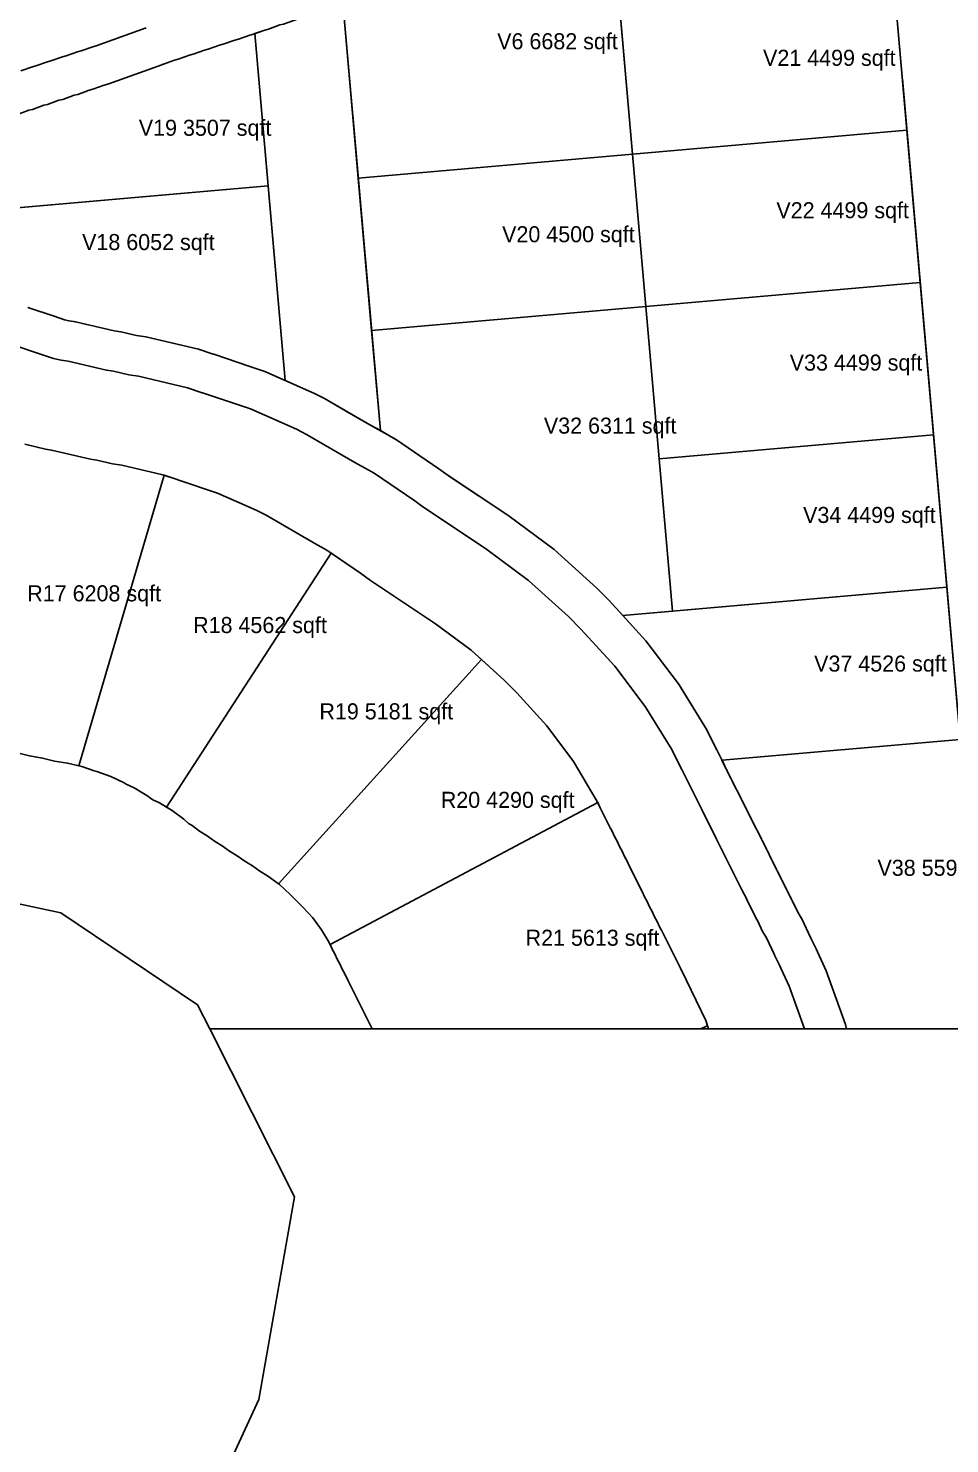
# Model space of a CAD drawing. Header units: metres. Extents: x 119 to 464, y -551 to -55.
# Drawn here: x 206 to 297.8, y -302.9 to -161.8 of the extents above; entities that cross this region are included whole.
import ezdxf

# ---------------------------------------------------------------- set-up
doc = ezdxf.new("R2010")
doc.units = ezdxf.units.M
for name, color, linetype in [('COLONY', 3, 'Continuous'), ('GARDENS', 82, 'Continuous'), ('PLOTS', 1, 'Continuous'), ('RESORT', 2, 'Continuous'), ('RIVER_PROMENADE', 62, 'Continuous'), ('ROADS', 8, 'Continuous'), ('TEXT', 7, 'Continuous')]:
    doc.layers.add(name, color=color, linetype=linetype)

msp = doc.modelspace()

# ---------------------------------------------------------------- linework, layer by layer
at = {"layer": 'COLONY'}
msp.add_lwpolyline([(338.8, -261.53), (224.09, -261.53), (222.88, -259.14), (209.26, -249.96), (209.26, -249.96), (194.47, -246.82), (170.8, -238.57), (151.35, -227.07), (134.39, -209.29), (126.82, -193.61), (122.36, -185.17), (118.94, -178.32), (122.83, -156.97), (143.97, -136.46), (164.23, -123.19), (208.6, -107.93), (221.48, -103.71), (247.6, -87.66), (258.4, -72.16), (277.21, -65.62), (293.47, -62.5), (331.12, -57.65)], dxfattribs=at)
at = {"layer": 'GARDENS'}
for points in [[(231.07, -161.5), (229.94, -161.91), (229.57, -162), (228.44, -162.41), (228.07, -162.5), (226.94, -162.91), (226.57, -163), (225.44, -163.41), (225.07, -163.5), (223.94, -163.91), (223.57, -164), (222.44, -164.41), (222.07, -164.5), (220.94, -164.91), (220.57, -165), (219.47, -165.4), (219.44, -165.41), (219.3, -165.48), (213.94, -167.41), (213.57, -167.5), (212.44, -167.91), (212.07, -168), (210.94, -168.41), (210.57, -168.5), (209.44, -168.91), (209.07, -169), (207.94, -169.41), (207.57, -169.5), (206.44, -169.91), (206.07, -170), (204.94, -170.41)], [(205.27, -166.08), (206.43, -165.67), (206.77, -165.58), (207.93, -165.17), (208.27, -165.08), (209.43, -164.67), (209.77, -164.58), (210.93, -164.17), (211.27, -164.08), (212.43, -163.67), (212.77, -163.58), (217.77, -161.79)], [(298.84, -232.7), (297.51, -217.52), (297.51, -217.52), (297.51, -217.52), (297.51, -217.52), (296.19, -202.33), (294.86, -187.15), (293.53, -171.97), (293.08, -166.88), (301.37, -261.53)], [(205.97, -189.64), (206.02, -189.66), (206.06, -189.68), (208.59, -190.53), (209.61, -190.87), (210.07, -190.98), (210.73, -191.07), (214.57, -191.98), (215.23, -192.07), (216.78, -192.44), (217.73, -192.57), (222.98, -193.81), (224.43, -194.3), (224.48, -194.31), (228.09, -195.53), (229.59, -196.03), (234.52, -198.22), (235.52, -198.72), (240.04, -201.34), (242.58, -202.76), (246.91, -205.71), (247.61, -206.24), (253.77, -210.35), (258.38, -213.76), (262.64, -217.61), (263.89, -218.86), (267.52, -222.85), (270.77, -227.15), (273.6, -231.74), (274.08, -232.71), (274.1, -232.74), (274.57, -233.69), (274.58, -233.71), (274.6, -233.74), (275.05, -234.66), (275.07, -234.69), (275.08, -234.71), (275.1, -234.74), (275.54, -235.64), (275.55, -235.66), (275.57, -235.69), (275.58, -235.71), (275.6, -235.74), (276.04, -236.64), (276.05, -236.66), (276.07, -236.69), (276.08, -236.71), (276.1, -236.74), (276.54, -237.64), (276.55, -237.66), (276.57, -237.69), (276.58, -237.71), (276.6, -237.74), (277.04, -238.64), (277.05, -238.66), (277.07, -238.69), (277.08, -238.71), (277.1, -238.74), (277.54, -239.64), (277.55, -239.66), (277.57, -239.69), (277.58, -239.71), (277.6, -239.74), (278.04, -240.64), (278.05, -240.66), (278.07, -240.69), (278.08, -240.71), (278.1, -240.74), (278.54, -241.64), (278.55, -241.66), (278.57, -241.69), (278.58, -241.71), (278.6, -241.74), (279.04, -242.64), (279.05, -242.66), (279.07, -242.69), (279.08, -242.71), (279.1, -242.74), (279.54, -243.64), (279.55, -243.66), (279.57, -243.69), (279.58, -243.71), (279.6, -243.74), (280.04, -244.64), (280.05, -244.66), (280.07, -244.69), (280.08, -244.71), (280.1, -244.74), (280.54, -245.64), (280.55, -245.66), (280.57, -245.69), (280.58, -245.71), (280.6, -245.74), (281.04, -246.64), (281.05, -246.66), (281.07, -246.69), (281.08, -246.71), (281.1, -246.74), (281.54, -247.64), (281.55, -247.66), (281.57, -247.69), (281.58, -247.71), (281.6, -247.74), (282.04, -248.64), (282.05, -248.66), (282.07, -248.69), (282.08, -248.71), (282.1, -248.74), (282.76, -250.08), (282.78, -250.11), (282.79, -250.14), (283.06, -250.58), (283.96, -252.48), (284, -252.57), (284.5, -253.57), (284.62, -253.87), (285.5, -255.74), (287.42, -261.11), (287.53, -261.53), (283.33, -261.53), (281.8, -257.27), (280.96, -255.49), (280.84, -255.18), (280.34, -254.18), (280.33, -254.16), (279.53, -252.46), (279.27, -252.02), (279.26, -252), (279.24, -251.98), (279.23, -251.96), (278.6, -250.68), (278.59, -250.66), (278.58, -250.64), (278.57, -250.62), (278.1, -249.68), (278.09, -249.66), (278.08, -249.64), (278.07, -249.62), (277.6, -248.68), (277.59, -248.66), (277.58, -248.64), (277.57, -248.62), (277.1, -247.68), (277.09, -247.66), (277.08, -247.64), (277.07, -247.62), (276.6, -246.68), (276.59, -246.66), (276.58, -246.64), (276.57, -246.62), (276.1, -245.68), (276.09, -245.66), (276.08, -245.64), (276.07, -245.62), (275.6, -244.68), (275.59, -244.66), (275.58, -244.64), (275.57, -244.62), (275.1, -243.68), (275.09, -243.66), (275.08, -243.64), (275.07, -243.62), (274.6, -242.68), (274.59, -242.66), (274.58, -242.64), (274.57, -242.62), (274.1, -241.68), (274.09, -241.66), (274.08, -241.64), (274.07, -241.62), (273.6, -240.68), (273.59, -240.66), (273.58, -240.64), (273.57, -240.62), (273.1, -239.68), (273.09, -239.66), (273.08, -239.64), (273.07, -239.62), (272.6, -238.68), (272.59, -238.66), (272.58, -238.64), (272.57, -238.62), (272.1, -237.68), (272.09, -237.66), (272.08, -237.64), (272.07, -237.62), (271.6, -236.68), (271.59, -236.66), (271.58, -236.64), (271.57, -236.62), (271.1, -235.68), (271.09, -235.66), (271.08, -235.64), (270.6, -234.68), (270.59, -234.66), (270.1, -233.68), (267.46, -229.41), (264.44, -225.4), (261.06, -221.69), (259.81, -220.44), (255.85, -216.85), (251.55, -213.67), (245.3, -209.51), (244.51, -208.91), (240.48, -206.17), (238.55, -205.09), (233.73, -202.29), (232.73, -201.79), (228.14, -199.76), (226.64, -199.26), (223.38, -198.16), (223.34, -198.15), (221.88, -197.66), (216.99, -196.5), (216.04, -196.37), (214.49, -196), (213.8, -195.9), (209.99, -195), (209.3, -194.9), (208.51, -194.72), (207.14, -194.26), (204.57, -193.39)]]:
    msp.add_lwpolyline(points, dxfattribs=at)
for points in [[(231.61, -196.93), (231.61, -196.93), (231.61, -196.93), (231.61, -196.93), (229.91, -177.54), (229.91, -177.54), (229.91, -177.54), (229.91, -177.54), (229.91, -177.54), (229.91, -177.54), (228.59, -162.36), (228.59, -162.36), (228.59, -162.36), (229.57, -162), (228.59, -162.36), (231.61, -196.93), (231.61, -196.93), (231.61, -196.93)], [(241.08, -201.92), (238.33, -170.48), (238.88, -176.75), (238.88, -176.75), (238.88, -176.75), (238.88, -176.75), (240.21, -191.93), (240.21, -191.93), (240.21, -191.93), (240.21, -191.93), (241.08, -201.92), (240.04, -201.34), (241.08, -201.92)], [(266.21, -174.36), (266.21, -174.36), (266.21, -174.36), (266.21, -174.36), (266.21, -174.36)], [(206.06, -189.68), (206.06, -189.68), (206.06, -189.68), (206.06, -189.68), (206.06, -189.68), (206.06, -189.68)], [(208.59, -190.53), (208.59, -190.53), (206.06, -189.68), (208.59, -190.53)], [(267.53, -189.54), (267.53, -189.54), (267.53, -189.54), (267.53, -189.54), (267.53, -189.54)], [(209.61, -190.87), (209.61, -190.87), (209.61, -190.87), (209.61, -190.87), (209.61, -190.87), (209.61, -190.87)], [(210.07, -190.98), (210.07, -190.98), (210.07, -190.98), (210.07, -190.98), (210.07, -190.98), (210.07, -190.98)], [(214.57, -191.98), (214.57, -191.98), (214.57, -191.98), (214.57, -191.98), (214.57, -191.98), (214.57, -191.98)], [(216.78, -192.44), (216.78, -192.44), (216.78, -192.44), (216.78, -192.44), (216.78, -192.44), (216.78, -192.44)], [(224.43, -194.3), (224.43, -194.3), (224.43, -194.3), (224.43, -194.3), (224.43, -194.3), (224.43, -194.3)], [(224.48, -194.31), (228.09, -195.53), (228.09, -195.53), (224.48, -194.31)], [(235.53, -198.72), (237.78, -200.03), (235.52, -198.72), (235.53, -198.72)], [(247.61, -206.24), (247.61, -206.24), (247.61, -206.24), (247.61, -206.24)], [(270.19, -219.91), (270.19, -219.91), (270.19, -219.91), (270.19, -219.91), (270.19, -219.91)], [(265.24, -220.34), (265.24, -220.34), (265.24, -220.34), (265.24, -220.34), (265.24, -220.34), (265.24, -220.34), (265.24, -220.34)], [(270.77, -227.15), (270.77, -227.15), (270.83, -227.25), (273.6, -231.73), (273.6, -231.73), (273.6, -231.73), (273.6, -231.73), (273.6, -231.73), (273.6, -231.73), (273.6, -231.73), (273.6, -231.74), (273.6, -231.74), (273.6, -231.74), (273.6, -231.74), (270.77, -227.15)], [(274.59, -233.73), (274.59, -233.73), (274.6, -233.73), (274.6, -233.73), (274.6, -233.73), (274.6, -233.73), (274.6, -233.73), (274.6, -233.73), (274.6, -233.73), (274.6, -233.73), (274.6, -233.73), (274.6, -233.74), (274.6, -233.74), (274.6, -233.74), (274.6, -233.74), (274.6, -233.74), (274.6, -233.74), (274.59, -233.73)], [(275.08, -234.7), (275.08, -234.7), (275.08, -234.7), (275.08, -234.7), (275.08, -234.7), (275.08, -234.7), (275.08, -234.7), (275.08, -234.7), (275.08, -234.7), (275.08, -234.71), (275.07, -234.69), (275.08, -234.7)], [(275.09, -234.73), (275.09, -234.73), (275.1, -234.73), (275.1, -234.73), (275.1, -234.73), (275.1, -234.73), (275.1, -234.73), (275.1, -234.73), (275.1, -234.73), (275.1, -234.73), (275.1, -234.73), (275.1, -234.74), (275.1, -234.74), (275.1, -234.74), (275.1, -234.74), (275.1, -234.74), (275.1, -234.74), (275.09, -234.73)], [(275.12, -234.77), (275.12, -234.77), (275.12, -234.77), (275.12, -234.77), (275.12, -234.77), (275.12, -234.77), (275.12, -234.77)], [(275.54, -235.64), (275.54, -235.64), (275.12, -234.77), (275.54, -235.64)], [(275.58, -235.7), (275.58, -235.7), (275.58, -235.7), (275.58, -235.7), (275.58, -235.7), (275.58, -235.7), (275.58, -235.7), (275.58, -235.7), (275.58, -235.7), (275.58, -235.71), (275.57, -235.69), (275.58, -235.7)], [(275.59, -235.72), (275.59, -235.73), (275.6, -235.73), (275.6, -235.73), (275.6, -235.73), (275.6, -235.73), (275.6, -235.73), (275.6, -235.73), (275.6, -235.73), (275.6, -235.73), (275.6, -235.73), (275.6, -235.74), (275.6, -235.74), (275.6, -235.74), (275.6, -235.74), (275.6, -235.74), (275.6, -235.74), (275.59, -235.72)], [(276.04, -236.64), (276.04, -236.64), (275.6, -235.74), (276.04, -236.64)], [(276.08, -236.7), (276.08, -236.7), (276.08, -236.7), (276.08, -236.7), (276.08, -236.7), (276.08, -236.7), (276.08, -236.7), (276.08, -236.7), (276.08, -236.7), (276.08, -236.71), (276.07, -236.69), (276.08, -236.7)], [(276.09, -236.73), (276.09, -236.73), (276.1, -236.73), (276.1, -236.73), (276.1, -236.73), (276.1, -236.73), (276.1, -236.73), (276.1, -236.73), (276.1, -236.73), (276.1, -236.73), (276.1, -236.73), (276.1, -236.74), (276.1, -236.74), (276.1, -236.74), (276.1, -236.74), (276.1, -236.74), (276.1, -236.74), (276.09, -236.73)], [(276.54, -237.64), (276.54, -237.64), (276.1, -236.74), (276.54, -237.64)], [(276.58, -237.7), (276.58, -237.7), (276.58, -237.7), (276.58, -237.7), (276.58, -237.7), (276.58, -237.7), (276.58, -237.7), (276.58, -237.7), (276.58, -237.7), (276.58, -237.71), (276.57, -237.69), (276.58, -237.7)], [(276.59, -237.73), (276.59, -237.73), (276.6, -237.73), (276.6, -237.73), (276.6, -237.73), (276.6, -237.73), (276.6, -237.73), (276.6, -237.73), (276.6, -237.73), (276.6, -237.73), (276.6, -237.73), (276.6, -237.74), (276.6, -237.74), (276.6, -237.74), (276.6, -237.74), (276.6, -237.74), (276.6, -237.74), (276.59, -237.73)], [(277.04, -238.64), (277.04, -238.64), (276.6, -237.74), (277.04, -238.64)], [(262.73, -238.98), (262.73, -238.98), (262.73, -238.98), (262.73, -238.98), (262.73, -238.98)], [(263.09, -239.7), (263.09, -239.7), (263.09, -239.7), (263.09, -239.7)], [(277.08, -238.7), (277.08, -238.7), (277.08, -238.7), (277.08, -238.7), (277.08, -238.7), (277.08, -238.7), (277.08, -238.7), (277.08, -238.7), (277.08, -238.7), (277.08, -238.71), (277.07, -238.69), (277.08, -238.7)], [(277.09, -238.73), (277.09, -238.73), (277.1, -238.73), (277.1, -238.73), (277.1, -238.73), (277.1, -238.73), (277.1, -238.73), (277.1, -238.73), (277.1, -238.73), (277.1, -238.73), (277.1, -238.73), (277.1, -238.74), (277.1, -238.74), (277.1, -238.74), (277.1, -238.74), (277.1, -238.74), (277.1, -238.74), (277.09, -238.73)], [(277.54, -239.64), (277.54, -239.64), (277.1, -238.74), (277.54, -239.64)], [(277.58, -239.7), (277.58, -239.7), (277.58, -239.7), (277.58, -239.7), (277.58, -239.7), (277.58, -239.7), (277.58, -239.7), (277.58, -239.7), (277.58, -239.7), (277.58, -239.71), (277.57, -239.69), (277.58, -239.7)], [(277.59, -239.72), (277.59, -239.73), (277.6, -239.73), (277.6, -239.73), (277.6, -239.73), (277.6, -239.73), (277.6, -239.73), (277.6, -239.73), (277.6, -239.73), (277.6, -239.73), (277.6, -239.73), (277.6, -239.74), (277.6, -239.74), (277.6, -239.74), (277.6, -239.74), (277.6, -239.74), (277.6, -239.74), (277.59, -239.72)], [(278.04, -240.64), (278.04, -240.64), (277.6, -239.74), (278.04, -240.64)], [(263.59, -240.7), (263.59, -240.7), (263.59, -240.7), (263.59, -240.7)], [(278.08, -240.7), (278.08, -240.7), (278.08, -240.7), (278.08, -240.7), (278.08, -240.7), (278.08, -240.7), (278.08, -240.7), (278.08, -240.7), (278.08, -240.7), (278.08, -240.71), (278.07, -240.69), (278.08, -240.7)], [(278.09, -240.73), (278.09, -240.73), (278.1, -240.73), (278.1, -240.73), (278.1, -240.73), (278.1, -240.73), (278.1, -240.73), (278.1, -240.73), (278.1, -240.73), (278.1, -240.73), (278.1, -240.73), (278.1, -240.74), (278.1, -240.74), (278.1, -240.74), (278.1, -240.74), (278.1, -240.74), (278.1, -240.74), (278.09, -240.73)], [(278.54, -241.64), (278.54, -241.64), (278.1, -240.74), (278.54, -241.64)], [(264.09, -241.7), (264.09, -241.7), (264.09, -241.7), (264.09, -241.7)], [(278.58, -241.7), (278.58, -241.7), (278.58, -241.7), (278.58, -241.7), (278.58, -241.7), (278.58, -241.7), (278.58, -241.7), (278.58, -241.7), (278.58, -241.7), (278.58, -241.71), (278.57, -241.69), (278.58, -241.7)], [(278.59, -241.73), (278.59, -241.73), (278.6, -241.73), (278.6, -241.73), (278.6, -241.73), (278.6, -241.73), (278.6, -241.73), (278.6, -241.73), (278.6, -241.73), (278.6, -241.73), (278.6, -241.73), (278.6, -241.74), (278.6, -241.74), (278.6, -241.74), (278.6, -241.74), (278.6, -241.74), (278.6, -241.74), (278.59, -241.73)], [(279.04, -242.64), (279.04, -242.64), (278.6, -241.74), (279.04, -242.64)], [(264.59, -242.7), (264.59, -242.7), (264.59, -242.7), (264.59, -242.7)], [(265.09, -243.7), (265.09, -243.7), (265.09, -243.7), (265.09, -243.7)], [(279.08, -242.7), (279.08, -242.7), (279.08, -242.7), (279.08, -242.7), (279.08, -242.7), (279.08, -242.7), (279.08, -242.7), (279.08, -242.7), (279.08, -242.7), (279.08, -242.71), (279.07, -242.69), (279.08, -242.7)], [(279.09, -242.72), (279.09, -242.73), (279.1, -242.73), (279.1, -242.73), (279.1, -242.73), (279.1, -242.73), (279.1, -242.73), (279.1, -242.73), (279.1, -242.73), (279.1, -242.73), (279.1, -242.73), (279.1, -242.74), (279.1, -242.74), (279.1, -242.74), (279.1, -242.74), (279.1, -242.74), (279.1, -242.74), (279.09, -242.72)], [(279.54, -243.64), (279.54, -243.64), (279.1, -242.74), (279.54, -243.64)], [(279.58, -243.7), (279.58, -243.7), (279.58, -243.7), (279.58, -243.7), (279.58, -243.7), (279.58, -243.7), (279.58, -243.7), (279.58, -243.7), (279.58, -243.7), (279.58, -243.71), (279.57, -243.69), (279.58, -243.7)], [(279.59, -243.73), (279.59, -243.73), (279.6, -243.73), (279.6, -243.73), (279.6, -243.73), (279.6, -243.73), (279.6, -243.73), (279.6, -243.73), (279.6, -243.73), (279.6, -243.73), (279.6, -243.73), (279.6, -243.74), (279.6, -243.74), (279.6, -243.74), (279.6, -243.74), (279.6, -243.74), (279.6, -243.74), (279.59, -243.73)], [(280.04, -244.64), (280.04, -244.64), (279.6, -243.74), (280.04, -244.64)], [(265.59, -244.7), (265.59, -244.7), (265.59, -244.7), (265.59, -244.7)], [(280.08, -244.7), (280.08, -244.7), (280.08, -244.7), (280.08, -244.7), (280.08, -244.7), (280.08, -244.7), (280.08, -244.7), (280.08, -244.7), (280.08, -244.7), (280.08, -244.71), (280.07, -244.69), (280.08, -244.7)], [(280.09, -244.73), (280.09, -244.73), (280.1, -244.73), (280.1, -244.73), (280.1, -244.73), (280.1, -244.73), (280.1, -244.73), (280.1, -244.73), (280.1, -244.73), (280.1, -244.73), (280.1, -244.73), (280.1, -244.74), (280.1, -244.74), (280.1, -244.74), (280.1, -244.74), (280.1, -244.74), (280.1, -244.74), (280.09, -244.73)], [(280.54, -245.64), (280.54, -245.64), (280.1, -244.74), (280.54, -245.64)], [(266.09, -245.7), (266.09, -245.7), (266.09, -245.7), (266.09, -245.7)], [(266.59, -246.7), (266.59, -246.7), (266.59, -246.7), (266.59, -246.7)], [(280.58, -245.7), (280.58, -245.7), (280.58, -245.7), (280.58, -245.7), (280.58, -245.7), (280.58, -245.7), (280.58, -245.7), (280.58, -245.7), (280.58, -245.7), (280.58, -245.71), (280.57, -245.69), (280.58, -245.7)], [(280.59, -245.73), (280.59, -245.73), (280.6, -245.73), (280.6, -245.73), (280.6, -245.73), (280.6, -245.73), (280.6, -245.73), (280.6, -245.73), (280.6, -245.73), (280.6, -245.73), (280.6, -245.73), (280.6, -245.74), (280.6, -245.74), (280.6, -245.74), (280.6, -245.74), (280.6, -245.74), (280.6, -245.74), (280.59, -245.73)], [(281.04, -246.64), (281.04, -246.64), (280.6, -245.74), (281.04, -246.64)], [(281.08, -246.7), (281.08, -246.7), (281.08, -246.7), (281.08, -246.7), (281.08, -246.7), (281.08, -246.7), (281.08, -246.7), (281.08, -246.7), (281.08, -246.7), (281.08, -246.71), (281.07, -246.69), (281.08, -246.7)], [(281.09, -246.72), (281.09, -246.73), (281.1, -246.73), (281.1, -246.73), (281.1, -246.73), (281.1, -246.73), (281.1, -246.73), (281.1, -246.73), (281.1, -246.73), (281.1, -246.73), (281.1, -246.73), (281.1, -246.74), (281.1, -246.74), (281.1, -246.74), (281.1, -246.74), (281.1, -246.74), (281.1, -246.74), (281.09, -246.72)], [(281.54, -247.64), (281.54, -247.64), (281.1, -246.74), (281.54, -247.64)], [(267.09, -247.7), (267.09, -247.7), (267.09, -247.7), (267.09, -247.7)], [(281.58, -247.7), (281.58, -247.7), (281.58, -247.7), (281.58, -247.7), (281.58, -247.7), (281.58, -247.7), (281.58, -247.7), (281.58, -247.7), (281.58, -247.7), (281.58, -247.71), (281.57, -247.69), (281.58, -247.7)], [(281.59, -247.73), (281.59, -247.73), (281.6, -247.73), (281.6, -247.73), (281.6, -247.73), (281.6, -247.73), (281.6, -247.73), (281.6, -247.73), (281.6, -247.73), (281.6, -247.73), (281.6, -247.73), (281.6, -247.74), (281.6, -247.74), (281.6, -247.74), (281.6, -247.74), (281.6, -247.74), (281.6, -247.74), (281.59, -247.73)], [(282.04, -248.64), (282.04, -248.64), (281.6, -247.74), (282.04, -248.64)], [(267.59, -248.7), (267.59, -248.7), (267.59, -248.7), (267.59, -248.7)], [(282.08, -248.7), (282.08, -248.7), (282.08, -248.7), (282.08, -248.7), (282.08, -248.7), (282.08, -248.7), (282.08, -248.7), (282.08, -248.7), (282.08, -248.7), (282.08, -248.71), (282.07, -248.69), (282.08, -248.7)], [(268.09, -249.7), (268.09, -249.7), (268.09, -249.7), (268.09, -249.7)], [(268.59, -250.7), (268.59, -250.7), (268.59, -250.7), (268.59, -250.7)], [(282.77, -250.1), (282.77, -250.1), (282.78, -250.1), (282.78, -250.1), (282.78, -250.1), (282.78, -250.1), (282.78, -250.1), (282.78, -250.1), (282.78, -250.1), (282.78, -250.1), (282.78, -250.1), (282.78, -250.11), (282.78, -250.11), (282.78, -250.11), (282.78, -250.11), (282.78, -250.11), (282.78, -250.11), (282.77, -250.1)], [(282.93, -250.36), (283.06, -250.57), (283.06, -250.57), (283.06, -250.57), (283.06, -250.57), (283.06, -250.57), (283.06, -250.57), (283.06, -250.57), (283.06, -250.58), (283.06, -250.58), (283.06, -250.58), (283.06, -250.58), (282.93, -250.36)], [(269.09, -251.7), (269.09, -251.7), (269.09, -251.7), (269.09, -251.7)], [(236.07, -253.13), (236.07, -253.13), (236.07, -253.13), (236.07, -253.13), (236.07, -253.13)], [(236.36, -253.73), (236.36, -253.73), (236.36, -253.73), (236.36, -253.73)], [(269.59, -252.7), (269.59, -252.7), (269.59, -252.7), (269.59, -252.7)], [(270.09, -253.7), (270.09, -253.7), (270.09, -253.7), (270.09, -253.7)], [(284, -252.57), (284, -252.57), (284, -252.57), (284, -252.57)], [(236.86, -254.73), (236.86, -254.73), (236.86, -254.73), (236.86, -254.73)], [(270.59, -254.7), (270.59, -254.7), (270.59, -254.7), (270.59, -254.7)], [(284.62, -253.87), (284.62, -253.87), (284.62, -253.87), (284.62, -253.87)], [(237.36, -255.73), (237.36, -255.73), (237.36, -255.73), (237.36, -255.73)], [(271.09, -255.7), (271.09, -255.7), (271.09, -255.7), (271.09, -255.7)], [(237.86, -256.73), (237.86, -256.73), (237.86, -256.73), (237.86, -256.73)], [(238.36, -257.73), (238.36, -257.73), (238.36, -257.73), (238.36, -257.73)], [(271.59, -256.7), (271.59, -256.7), (271.59, -256.7), (271.59, -256.7)], [(238.86, -258.73), (238.86, -258.73), (238.86, -258.73), (238.86, -258.73)], [(239.36, -259.73), (239.36, -259.73), (239.36, -259.73), (239.36, -259.73)], [(239.86, -260.73), (239.86, -260.73), (239.86, -260.73), (239.86, -260.73)], [(273.49, -260.71), (273.49, -260.71), (273.49, -260.71), (273.49, -260.71)], [(240.27, -261.53), (240.27, -261.53), (240.27, -261.53), (240.27, -261.53), (240.27, -261.53)], [(272.96, -261.53), (272.96, -261.53), (272.96, -261.53), (273.68, -261.24), (273.68, -261.24), (273.68, -261.24), (273.78, -261.53), (272.96, -261.53)], [(287.53, -261.53), (287.53, -261.53), (287.53, -261.53), (287.53, -261.53), (287.53, -261.53)]]:
    msp.add_lwpolyline(points, close=True, dxfattribs=at)
at = {"layer": 'PLOTS'}
for points in [[(263.67, -145.41), (266.21, -174.36), (266.21, -174.36), (266.21, -174.36), (266.21, -174.36), (238.88, -176.75), (238.88, -176.75), (238.88, -176.75), (237.35, -159.26)], [(204.94, -170.41), (206.07, -170), (206.44, -169.91), (207.57, -169.5), (207.94, -169.41), (209.07, -169), (209.44, -168.91), (210.57, -168.5), (210.94, -168.41), (212.07, -168), (212.44, -167.91), (213.57, -167.5), (213.94, -167.41), (219.3, -165.48), (219.44, -165.41), (219.47, -165.4), (220.57, -165), (220.94, -164.91), (222.07, -164.5), (222.44, -164.41), (223.57, -164), (223.94, -163.91), (225.07, -163.5), (225.44, -163.41), (226.57, -163), (226.94, -162.91), (228.07, -162.5), (228.44, -162.41), (228.59, -162.36), (228.59, -162.36), (228.59, -162.36), (229.91, -177.54), (202.59, -179.93)], [(202.6, -179.93), (229.91, -177.54), (229.91, -177.54), (229.91, -177.54), (229.91, -177.54), (229.91, -177.54), (231.61, -196.93), (231.61, -196.93), (231.61, -196.93), (231.61, -196.93), (231.61, -196.93), (231.61, -196.93), (229.59, -196.03), (229.59, -196.03), (229.59, -196.03), (229.59, -196.03), (228.09, -195.53), (224.48, -194.31), (224.48, -194.31), (224.48, -194.31), (224.48, -194.31), (224.43, -194.3), (224.43, -194.3), (224.43, -194.3), (224.43, -194.3), (222.98, -193.81), (222.98, -193.81), (222.98, -193.81), (222.98, -193.81), (221.84, -193.54), (217.73, -192.57), (217.73, -192.57), (217.73, -192.57), (217.73, -192.57), (216.78, -192.44), (216.78, -192.44), (216.78, -192.44), (216.78, -192.44), (215.23, -192.07), (215.23, -192.07), (215.23, -192.07), (215.23, -192.07), (214.57, -191.98), (214.57, -191.98), (214.57, -191.98), (214.57, -191.98), (210.73, -191.07), (210.73, -191.07), (210.73, -191.07), (210.73, -191.07), (210.07, -190.98), (210.07, -190.98), (210.07, -190.98), (210.07, -190.98), (209.61, -190.87), (209.61, -190.87), (209.61, -190.87), (209.61, -190.87), (208.59, -190.53), (206.06, -189.68), (206.06, -189.68), (206.06, -189.68), (206.06, -189.68), (206.02, -189.66), (206.02, -189.66), (206.02, -189.66), (206.02, -189.66), (205.97, -189.64)], [(205.67, -203.28), (207.71, -203.76), (208.33, -203.85), (212.21, -204.76), (212.83, -204.85), (214.41, -205.22), (215.33, -205.35), (219.41, -206.31), (219.55, -206.36), (211.05, -235.32), (209.93, -235.04), (209.93, -235.04), (208.63, -234.84), (207.43, -234.54), (206.13, -234.34), (204.93, -234.04)], [(298.84, -232.7), (275.12, -234.77), (275.12, -234.77), (275.12, -234.77), (275.1, -234.74), (275.1, -234.74), (275.1, -234.74), (275.1, -234.74), (275.1, -234.74), (275.1, -234.73), (275.1, -234.73), (275.1, -234.73), (275.1, -234.73), (275.1, -234.73), (275.1, -234.73), (275.1, -234.73), (275.1, -234.73), (275.1, -234.73), (275.09, -234.73), (275.08, -234.72), (275.08, -234.72), (275.08, -234.72), (275.08, -234.71), (275.08, -234.7), (275.08, -234.7), (275.08, -234.7), (275.08, -234.7), (275.08, -234.7), (275.08, -234.7), (275.08, -234.7), (275.08, -234.7), (275.08, -234.7), (275.07, -234.69), (275.05, -234.67), (275.05, -234.67), (275.05, -234.67), (275.05, -234.66), (275.05, -234.66), (275.05, -234.66), (275.05, -234.66), (275.05, -234.66), (275.05, -234.66), (274.6, -233.74), (274.6, -233.74), (274.6, -233.74), (274.6, -233.74), (274.6, -233.74), (274.6, -233.73), (274.6, -233.73), (274.6, -233.73), (274.6, -233.73), (274.6, -233.73), (274.6, -233.73), (274.6, -233.73), (274.6, -233.73), (274.6, -233.73), (274.59, -233.73), (274.58, -233.72), (274.58, -233.72), (274.58, -233.72), (274.58, -233.71), (274.58, -233.71), (274.58, -233.71), (274.58, -233.71), (274.58, -233.71), (274.58, -233.71), (274.57, -233.69), (274.1, -232.75), (274.1, -232.75), (274.1, -232.75), (274.1, -232.74), (274.1, -232.74), (274.1, -232.74), (274.1, -232.74), (274.1, -232.74), (274.1, -232.74), (274.1, -232.74), (274.1, -232.74), (274.1, -232.74), (274.08, -232.72), (274.08, -232.72), (274.08, -232.72), (274.08, -232.71), (274.08, -232.71), (274.08, -232.71), (274.08, -232.71), (274.08, -232.71), (274.08, -232.71), (273.6, -231.74), (273.6, -231.74), (273.6, -231.74), (273.6, -231.73), (273.6, -231.73), (273.6, -231.73), (273.6, -231.73), (273.6, -231.73), (273.6, -231.73), (273.6, -231.73), (270.83, -227.25), (270.77, -227.15), (270.77, -227.15), (267.52, -222.85), (267.52, -222.85), (265.24, -220.34), (265.24, -220.34), (265.24, -220.34), (297.51, -217.52), (297.51, -217.52), (297.51, -217.52), (298.84, -232.7)], [(301.37, -261.53), (287.53, -261.53), (287.53, -261.53), (287.53, -261.53), (287.42, -261.11), (287.42, -261.11), (285.5, -255.74), (285.5, -255.74), (284.62, -253.87), (284.62, -253.87), (284.5, -253.57), (284.5, -253.57), (284, -252.57), (284, -252.57), (283.96, -252.48), (283.96, -252.48), (283.06, -250.58), (283.06, -250.58), (283.06, -250.58), (283.06, -250.57), (283.06, -250.57), (283.06, -250.57), (283.06, -250.57), (283.06, -250.57), (283.06, -250.57), (283.06, -250.57), (282.79, -250.15), (282.79, -250.15), (282.79, -250.15), (282.79, -250.14), (282.79, -250.14), (282.79, -250.14), (282.79, -250.14), (282.78, -250.11), (282.78, -250.11), (282.78, -250.11), (282.78, -250.11), (282.78, -250.11), (282.78, -250.1), (282.78, -250.1), (282.78, -250.1), (282.78, -250.1), (282.78, -250.1), (282.78, -250.1), (282.78, -250.1), (282.78, -250.1), (282.78, -250.1), (282.77, -250.1), (282.76, -250.09), (282.76, -250.09), (282.76, -250.09), (282.76, -250.08), (282.76, -250.08), (282.76, -250.08), (282.76, -250.08), (282.76, -250.08), (282.76, -250.08), (282.44, -249.43), (282.1, -248.75), (282.1, -248.75), (282.1, -248.75), (282.1, -248.74), (282.1, -248.74), (282.1, -248.74), (282.1, -248.74), (282.1, -248.74), (282.1, -248.74), (282.1, -248.74), (282.1, -248.74), (282.1, -248.74), (282.08, -248.72), (282.08, -248.72), (282.08, -248.72), (282.08, -248.71), (282.08, -248.7), (282.08, -248.7), (282.08, -248.7), (282.08, -248.7), (282.08, -248.7), (282.08, -248.7), (282.08, -248.7), (282.08, -248.7), (282.08, -248.7), (282.07, -248.69), (282.05, -248.67), (282.05, -248.67), (282.05, -248.67), (282.05, -248.66), (282.05, -248.66), (282.05, -248.66), (282.05, -248.66), (282.05, -248.66), (282.05, -248.66), (282.04, -248.64), (281.6, -247.74), (281.6, -247.74), (281.6, -247.74), (281.6, -247.74), (281.6, -247.74), (281.6, -247.73), (281.6, -247.73), (281.6, -247.73), (281.6, -247.73), (281.6, -247.73), (281.6, -247.73), (281.6, -247.73), (281.6, -247.73), (281.6, -247.73), (281.59, -247.73), (281.58, -247.72), (281.58, -247.72), (281.58, -247.72), (281.58, -247.71), (281.58, -247.7), (281.58, -247.7), (281.58, -247.7), (281.58, -247.7), (281.58, -247.7), (281.58, -247.7), (281.58, -247.7), (281.58, -247.7), (281.58, -247.7), (281.57, -247.69), (281.55, -247.67), (281.55, -247.67), (281.55, -247.67), (281.55, -247.66), (281.55, -247.66), (281.55, -247.66), (281.55, -247.66), (281.55, -247.66), (281.55, -247.66), (281.54, -247.64), (281.1, -246.74), (281.1, -246.74), (281.1, -246.74), (281.1, -246.74), (281.1, -246.74), (281.1, -246.73), (281.1, -246.73), (281.1, -246.73), (281.1, -246.73), (281.1, -246.73), (281.1, -246.73), (281.1, -246.73), (281.1, -246.73), (281.1, -246.73), (281.09, -246.73), (281.08, -246.72), (281.08, -246.72), (281.08, -246.72), (281.08, -246.71), (281.08, -246.7), (281.08, -246.7), (281.08, -246.7), (281.08, -246.7), (281.08, -246.7), (281.08, -246.7), (281.08, -246.7), (281.08, -246.7), (281.08, -246.7), (281.07, -246.69), (281.05, -246.67), (281.05, -246.67), (281.05, -246.67), (281.05, -246.66), (281.05, -246.66), (281.05, -246.66), (281.05, -246.66), (281.05, -246.66), (281.05, -246.66), (281.04, -246.64), (280.6, -245.74), (280.6, -245.74), (280.6, -245.74), (280.6, -245.74), (280.6, -245.74), (280.6, -245.73), (280.6, -245.73), (280.6, -245.73), (280.6, -245.73), (280.6, -245.73), (280.6, -245.73), (280.6, -245.73), (280.6, -245.73), (280.6, -245.73), (280.59, -245.73), (280.58, -245.72), (280.58, -245.72), (280.58, -245.72), (280.58, -245.71), (280.58, -245.7), (280.58, -245.7), (280.58, -245.7), (280.58, -245.7), (280.58, -245.7), (280.58, -245.7), (280.58, -245.7), (280.58, -245.7), (280.58, -245.7), (280.57, -245.69), (280.55, -245.67), (280.55, -245.67), (280.55, -245.67), (280.55, -245.66), (280.55, -245.66), (280.55, -245.66), (280.55, -245.66), (280.55, -245.66), (280.55, -245.66), (280.54, -245.64), (280.1, -244.74), (280.1, -244.74), (280.1, -244.74), (280.1, -244.74), (280.1, -244.74), (280.1, -244.73), (280.1, -244.73), (280.1, -244.73), (280.1, -244.73), (280.1, -244.73), (280.1, -244.73), (280.1, -244.73), (280.1, -244.73), (280.1, -244.73), (280.09, -244.73), (280.08, -244.72), (280.08, -244.72), (280.08, -244.72), (280.08, -244.71), (280.08, -244.7), (280.08, -244.7), (280.08, -244.7), (280.08, -244.7), (280.08, -244.7), (280.08, -244.7), (280.08, -244.7), (280.08, -244.7), (280.08, -244.7), (280.07, -244.69), (280.05, -244.67), (280.05, -244.67), (280.05, -244.67), (280.05, -244.66), (280.05, -244.66), (280.05, -244.66), (280.05, -244.66), (280.05, -244.66), (280.05, -244.66), (280.04, -244.64), (279.6, -243.74), (279.6, -243.74), (279.6, -243.74), (279.6, -243.74), (279.6, -243.74), (279.6, -243.73), (279.6, -243.73), (279.6, -243.73), (279.6, -243.73), (279.6, -243.73), (279.6, -243.73), (279.6, -243.73), (279.6, -243.73), (279.6, -243.73), (279.59, -243.73), (279.58, -243.72), (279.58, -243.72), (279.58, -243.72), (279.58, -243.71), (279.58, -243.7), (279.58, -243.7), (279.58, -243.7), (279.58, -243.7), (279.58, -243.7), (279.58, -243.7), (279.58, -243.7), (279.58, -243.7), (279.58, -243.7), (279.57, -243.69), (279.55, -243.67), (279.55, -243.67), (279.55, -243.67), (279.55, -243.66), (279.55, -243.66), (279.55, -243.66), (279.55, -243.66), (279.55, -243.66), (279.55, -243.66), (279.54, -243.64), (279.1, -242.74), (279.1, -242.74), (279.1, -242.74), (279.1, -242.74), (279.1, -242.74), (279.1, -242.73), (279.1, -242.73), (279.1, -242.73), (279.1, -242.73), (279.1, -242.73), (279.1, -242.73), (279.1, -242.73), (279.1, -242.73), (279.1, -242.73), (279.09, -242.73), (279.08, -242.72), (279.08, -242.72), (279.08, -242.72), (279.08, -242.71), (279.08, -242.7), (279.08, -242.7), (279.08, -242.7), (279.08, -242.7), (279.08, -242.7), (279.08, -242.7), (279.08, -242.7), (279.08, -242.7), (279.08, -242.7), (279.07, -242.69), (279.05, -242.67), (279.05, -242.67), (279.05, -242.67), (279.05, -242.66), (279.05, -242.66), (279.05, -242.66), (279.05, -242.66), (279.05, -242.66), (279.05, -242.66), (279.04, -242.64), (278.6, -241.74), (278.6, -241.74), (278.6, -241.74), (278.6, -241.74), (278.6, -241.74), (278.6, -241.73), (278.6, -241.73), (278.6, -241.73), (278.6, -241.73), (278.6, -241.73), (278.6, -241.73), (278.6, -241.73), (278.6, -241.73), (278.6, -241.73), (278.59, -241.73), (278.58, -241.72), (278.58, -241.72), (278.58, -241.72), (278.58, -241.71), (278.58, -241.7), (278.58, -241.7), (278.58, -241.7), (278.58, -241.7), (278.58, -241.7), (278.58, -241.7), (278.58, -241.7), (278.58, -241.7), (278.58, -241.7), (278.57, -241.69), (278.55, -241.67), (278.55, -241.67), (278.55, -241.67), (278.55, -241.66), (278.55, -241.66), (278.55, -241.66), (278.55, -241.66), (278.55, -241.66), (278.55, -241.66), (278.54, -241.64), (278.1, -240.74), (278.1, -240.74), (278.1, -240.74), (278.1, -240.74), (278.1, -240.74), (278.1, -240.73), (278.1, -240.73), (278.1, -240.73), (278.1, -240.73), (278.1, -240.73), (278.1, -240.73), (278.1, -240.73), (278.1, -240.73), (278.1, -240.73), (278.09, -240.73), (278.08, -240.72), (278.08, -240.72), (278.08, -240.72), (278.08, -240.71), (278.08, -240.7), (278.08, -240.7), (278.08, -240.7), (278.08, -240.7), (278.08, -240.7), (278.08, -240.7), (278.08, -240.7), (278.08, -240.7), (278.08, -240.7), (278.07, -240.69), (278.05, -240.67), (278.05, -240.67), (278.05, -240.67), (278.05, -240.66), (278.05, -240.66), (278.05, -240.66), (278.05, -240.66), (278.05, -240.66), (278.05, -240.66), (278.04, -240.64), (277.6, -239.74), (277.6, -239.74), (277.6, -239.74), (277.6, -239.74), (277.6, -239.74), (277.6, -239.73), (277.6, -239.73), (277.6, -239.73), (277.6, -239.73), (277.6, -239.73), (277.6, -239.73), (277.6, -239.73), (277.6, -239.73), (277.6, -239.73), (277.59, -239.73), (277.58, -239.72), (277.58, -239.72), (277.58, -239.72), (277.58, -239.7), (277.58, -239.7), (277.58, -239.7), (277.58, -239.7), (277.58, -239.7), (277.58, -239.7), (277.58, -239.7), (277.58, -239.7), (277.58, -239.7), (277.57, -239.69), (277.55, -239.67), (277.55, -239.67), (277.55, -239.67), (277.55, -239.66), (277.55, -239.66), (277.55, -239.66), (277.55, -239.66), (277.55, -239.66), (277.55, -239.66), (277.54, -239.64), (277.1, -238.74), (277.1, -238.74), (277.1, -238.74), (277.1, -238.74), (277.1, -238.74), (277.1, -238.73), (277.1, -238.73), (277.1, -238.73), (277.1, -238.73), (277.1, -238.73), (277.1, -238.73), (277.1, -238.73), (277.1, -238.73), (277.1, -238.73), (277.09, -238.73), (277.08, -238.72), (277.08, -238.72), (277.08, -238.72), (277.08, -238.7), (277.08, -238.7), (277.08, -238.7), (277.08, -238.7), (277.08, -238.7), (277.08, -238.7), (277.08, -238.7), (277.08, -238.7), (277.08, -238.7), (277.07, -238.69), (277.05, -238.67), (277.05, -238.67), (277.05, -238.67), (277.05, -238.66), (277.05, -238.66), (277.05, -238.66), (277.05, -238.66), (277.05, -238.66), (277.05, -238.66), (277.04, -238.64), (276.6, -237.74), (276.6, -237.74), (276.6, -237.74), (276.6, -237.74), (276.6, -237.74), (276.6, -237.73), (276.6, -237.73), (276.6, -237.73), (276.6, -237.73), (276.6, -237.73), (276.6, -237.73), (276.6, -237.73), (276.6, -237.73), (276.6, -237.73), (276.59, -237.73), (276.58, -237.72), (276.58, -237.72), (276.58, -237.72), (276.58, -237.7), (276.58, -237.7), (276.58, -237.7), (276.58, -237.7), (276.58, -237.7), (276.58, -237.7), (276.58, -237.7), (276.58, -237.7), (276.58, -237.7), (276.57, -237.69), (276.55, -237.67), (276.55, -237.67), (276.55, -237.67), (276.55, -237.66), (276.55, -237.66), (276.55, -237.66), (276.55, -237.66), (276.55, -237.66), (276.55, -237.66), (276.54, -237.64), (276.1, -236.74), (276.1, -236.74), (276.1, -236.74), (276.1, -236.74), (276.1, -236.74), (276.1, -236.73), (276.1, -236.73), (276.1, -236.73), (276.1, -236.73), (276.1, -236.73), (276.1, -236.73), (276.1, -236.73), (276.1, -236.73), (276.1, -236.73), (276.09, -236.73), (276.08, -236.72), (276.08, -236.72), (276.08, -236.72), (276.08, -236.71), (276.08, -236.7), (276.08, -236.7), (276.08, -236.7), (276.08, -236.7), (276.08, -236.7), (276.08, -236.7), (276.08, -236.7), (276.08, -236.7), (276.08, -236.7), (276.07, -236.69), (276.05, -236.67), (276.05, -236.67), (276.05, -236.67), (276.05, -236.66), (276.05, -236.66), (276.05, -236.66), (276.05, -236.66), (276.05, -236.66), (276.05, -236.66), (276.04, -236.64), (275.6, -235.74), (275.6, -235.74), (275.6, -235.74), (275.6, -235.74), (275.6, -235.74), (275.6, -235.73), (275.6, -235.73), (275.6, -235.73), (275.6, -235.73), (275.6, -235.73), (275.6, -235.73), (275.6, -235.73), (275.6, -235.73), (275.6, -235.73), (275.59, -235.73), (275.58, -235.72), (275.58, -235.72), (275.58, -235.72), (275.58, -235.71), (275.58, -235.7), (275.58, -235.7), (275.58, -235.7), (275.58, -235.7), (275.58, -235.7), (275.58, -235.7), (275.58, -235.7), (275.58, -235.7), (275.58, -235.7), (275.57, -235.69), (275.55, -235.67), (275.55, -235.67), (275.55, -235.67), (275.55, -235.66), (275.55, -235.66), (275.55, -235.66), (275.55, -235.66), (275.55, -235.66), (275.55, -235.66), (275.54, -235.64), (275.12, -234.77), (275.12, -234.77), (275.12, -234.77), (298.84, -232.7)]]:
    msp.add_lwpolyline(points, dxfattribs=at)
for points in [[(266.21, -174.36), (264.88, -159.18), (292.2, -156.79), (293.53, -171.97), (266.21, -174.36)], [(267.53, -189.54), (266.21, -174.36), (293.53, -171.97), (294.86, -187.15), (267.53, -189.54)], [(240.21, -191.93), (238.88, -176.75), (266.21, -174.36), (267.53, -189.54), (240.21, -191.93)], [(268.86, -204.72), (267.53, -189.54), (294.86, -187.15), (296.19, -202.33), (268.86, -204.72)], [(265.24, -220.34), (265.24, -220.34), (265.24, -220.34), (263.89, -218.86), (263.89, -218.86), (262.64, -217.61), (262.64, -217.61), (258.38, -213.76), (258.38, -213.76), (253.77, -210.35), (253.77, -210.35), (248.07, -206.54), (247.61, -206.24), (247.61, -206.24), (246.91, -205.71), (246.91, -205.71), (242.58, -202.76), (242.58, -202.76), (242.58, -202.76), (242.58, -202.76), (242.58, -202.76), (242.58, -202.76), (242.58, -202.76), (242.57, -202.76), (242.57, -202.76), (242.57, -202.76), (241.08, -201.92), (241.08, -201.92), (241.08, -201.92), (240.21, -191.93), (240.21, -191.93), (240.21, -191.93), (267.53, -189.54), (267.53, -189.54), (267.53, -189.54), (270.19, -219.91), (270.19, -219.91), (270.19, -219.91), (265.24, -220.34)], [(270.19, -219.91), (268.86, -204.72), (296.19, -202.33), (297.51, -217.52), (270.19, -219.91)], [(219.07, -239.02), (218.42, -238.71), (217.83, -238.28), (216.57, -237.52), (215.77, -237.14), (215.57, -237.02), (214.24, -236.39), (212.85, -235.9), (212.56, -235.83), (211.35, -235.4), (211.05, -235.32), (219.55, -206.36), (220.84, -206.79), (220.91, -206.81), (224.87, -208.15), (228.7, -209.84), (229.7, -210.34), (234.39, -213.06), (234.56, -213.16), (235.75, -213.82), (236.19, -214.12), (219.77, -239.44), (219.07, -239.02)], [(229.83, -246.28), (229.07, -245.82), (228.33, -245.28), (227.57, -244.82), (226.83, -244.28), (226.07, -243.82), (225.33, -243.28), (224.57, -242.82), (223.83, -242.28), (223.07, -241.82), (222.33, -241.28), (221.98, -241.07), (221.52, -240.65), (220.33, -239.78), (219.77, -239.44), (236.19, -214.12), (239.11, -216.11), (240.1, -216.86), (246.56, -221.16), (250.14, -223.81), (251.16, -224.74), (230.93, -247.08), (229.83, -246.28)], [(235.98, -252.93), (235.22, -251.67), (234.35, -250.48), (233.36, -249.39), (232.11, -248.14), (231.02, -247.15), (230.93, -247.08), (251.16, -224.74), (253.44, -226.81), (254.69, -228.06), (257.67, -231.34), (260.31, -234.9), (262.59, -238.7), (262.73, -238.98), (236.07, -253.13), (235.98, -252.93)], [(236.07, -253.13), (236.07, -253.13), (262.73, -238.98), (262.73, -238.98), (262.73, -238.98), (262.97, -239.49), (262.97, -239.49), (263.09, -239.7), (263.09, -239.7), (263.47, -240.49), (263.47, -240.49), (263.59, -240.7), (263.59, -240.7), (263.97, -241.49), (263.97, -241.49), (264.09, -241.7), (264.09, -241.7), (264.47, -242.49), (264.47, -242.49), (264.59, -242.7), (264.59, -242.7), (264.97, -243.49), (264.97, -243.49), (265.09, -243.7), (265.09, -243.7), (265.47, -244.49), (265.47, -244.49), (265.59, -244.7), (265.59, -244.7), (265.97, -245.49), (265.97, -245.49), (266.09, -245.7), (266.09, -245.7), (266.47, -246.49), (266.47, -246.49), (266.59, -246.7), (266.59, -246.7), (266.97, -247.49), (266.97, -247.49), (267.09, -247.7), (267.09, -247.7), (267.47, -248.49), (267.47, -248.49), (267.59, -248.7), (267.59, -248.7), (267.97, -249.49), (267.97, -249.49), (268.09, -249.7), (268.09, -249.7), (268.47, -250.49), (268.47, -250.49), (268.59, -250.7), (268.59, -250.7), (268.97, -251.49), (268.97, -251.49), (269.09, -251.7), (269.09, -251.7), (269.47, -252.49), (269.47, -252.49), (269.59, -252.7), (269.59, -252.7), (269.97, -253.49), (269.97, -253.49), (270.09, -253.7), (270.09, -253.7), (270.47, -254.49), (270.47, -254.49), (270.59, -254.7), (270.59, -254.7), (270.9, -255.34), (270.97, -255.49), (270.97, -255.49), (271.09, -255.7), (271.09, -255.7), (271.47, -256.49), (271.47, -256.49), (271.59, -256.7), (271.59, -256.7), (273.49, -260.71), (273.49, -260.71), (273.68, -261.24), (273.68, -261.24), (273.68, -261.24), (272.96, -261.53), (272.96, -261.53), (272.96, -261.53), (240.27, -261.53), (240.27, -261.53), (240.27, -261.53), (239.98, -260.93), (239.98, -260.93), (239.86, -260.73), (239.86, -260.73), (239.48, -259.93), (239.48, -259.93), (239.36, -259.73), (239.36, -259.73), (238.98, -258.93), (238.98, -258.93), (238.86, -258.73), (238.86, -258.73), (238.48, -257.93), (238.48, -257.93), (238.36, -257.73), (238.36, -257.73), (237.98, -256.93), (237.98, -256.93), (237.86, -256.73), (237.86, -256.73), (237.48, -255.93), (237.48, -255.93), (237.36, -255.73), (237.36, -255.73), (236.98, -254.93), (236.98, -254.93), (236.86, -254.73), (236.86, -254.73), (236.48, -253.93), (236.48, -253.93), (236.36, -253.73), (236.36, -253.73), (236.07, -253.13), (236.07, -253.13)]]:
    msp.add_lwpolyline(points, close=True, dxfattribs=at)
at = {"layer": 'RESORT'}
msp.add_lwpolyline([(215.94, -326.8), (228.99, -298.46), (232.53, -278.27), (224.09, -261.53), (338.8, -261.53), (338.45, -264.51), (337.37, -284.59), (335.73, -303.96)], dxfattribs=at)
at = {"layer": 'RIVER_PROMENADE'}
msp.add_lwpolyline([(204.93, -234.04), (206.13, -234.34), (207.43, -234.54), (208.63, -234.84), (209.93, -235.04), (211.35, -235.4), (212.56, -235.83), (212.85, -235.9), (214.24, -236.39), (215.57, -237.02), (215.77, -237.14), (216.57, -237.52), (217.83, -238.28), (218.42, -238.71), (219.07, -239.02), (220.33, -239.78), (221.52, -240.65), (221.98, -241.07), (222.33, -241.28), (223.07, -241.82), (223.83, -242.28), (224.57, -242.82), (225.33, -243.28), (226.07, -243.82), (226.83, -244.28), (227.57, -244.82), (228.33, -245.28), (229.07, -245.82), (229.83, -246.28), (231.02, -247.15), (232.11, -248.14), (233.36, -249.39), (234.35, -250.48), (235.22, -251.67), (235.98, -252.93), (236.36, -253.73), (236.48, -253.93), (236.86, -254.73), (236.98, -254.93), (237.36, -255.73), (237.48, -255.93), (237.86, -256.73), (237.98, -256.93), (238.36, -257.73), (238.48, -257.93), (238.86, -258.73), (238.98, -258.93), (239.36, -259.73), (239.48, -259.93), (239.86, -260.73), (239.98, -260.93), (240.27, -261.53), (224.09, -261.53), (222.88, -259.14), (209.26, -249.96), (194.47, -246.82)], dxfattribs=at)
at = {"layer": 'ROADS'}
for points in [[(297.96, -120.68), (298.07, -120.65), (310.4, -261.53), (301.37, -261.53), (289.58, -126.84), (294.29, -121.41), (294.33, -121.36), (295.46, -121.18), (296.45, -120.92), (297.96, -120.68)], [(231.61, -196.93), (228.59, -162.36), (229.57, -162), (229.94, -161.91), (231.07, -161.5), (231.44, -161.41), (236.8, -159.48), (236.94, -159.41), (236.97, -159.4), (237.35, -159.27), (241.08, -201.92), (240.04, -201.34), (240.03, -201.34), (237.78, -200.03), (235.53, -198.72), (235.52, -198.72), (234.52, -198.22), (231.61, -196.93)]]:
    msp.add_lwpolyline(points, close=True, dxfattribs=at)
for points in [[(217.77, -161.79), (212.77, -163.58), (212.43, -163.67), (211.27, -164.08), (210.93, -164.17), (209.77, -164.58), (209.43, -164.67), (208.27, -165.08), (207.93, -165.17), (206.77, -165.58), (206.43, -165.67), (205.27, -166.08)], [(204.57, -193.39), (207.14, -194.26), (208.51, -194.72), (209.3, -194.9), (209.99, -195), (213.8, -195.9), (214.49, -196), (216.04, -196.37), (216.99, -196.5), (221.88, -197.66), (223.34, -198.15), (223.38, -198.16), (226.64, -199.26), (228.14, -199.76), (232.73, -201.79), (233.73, -202.29), (238.55, -205.09), (240.48, -206.17), (244.51, -208.91), (245.3, -209.51), (251.55, -213.67), (255.85, -216.85), (259.81, -220.44), (261.06, -221.69), (264.44, -225.4), (267.46, -229.41), (270.1, -233.68), (270.59, -234.66), (270.6, -234.68), (271.08, -235.64), (271.09, -235.66), (271.1, -235.68), (271.57, -236.62), (271.58, -236.64), (271.59, -236.66), (271.6, -236.68), (272.07, -237.62), (272.08, -237.64), (272.09, -237.66), (272.1, -237.68), (272.57, -238.62), (272.58, -238.64), (272.59, -238.66), (272.6, -238.68), (273.07, -239.62), (273.08, -239.64), (273.09, -239.66), (273.1, -239.68), (273.57, -240.62), (273.58, -240.64), (273.59, -240.66), (273.6, -240.68), (274.07, -241.62), (274.08, -241.64), (274.09, -241.66), (274.1, -241.68), (274.57, -242.62), (274.58, -242.64), (274.59, -242.66), (274.6, -242.68), (275.07, -243.62), (275.08, -243.64), (275.09, -243.66), (275.1, -243.68), (275.57, -244.62), (275.58, -244.64), (275.59, -244.66), (275.6, -244.68), (276.07, -245.62), (276.08, -245.64), (276.09, -245.66), (276.1, -245.68), (276.57, -246.62), (276.58, -246.64), (276.59, -246.66), (276.6, -246.68), (277.07, -247.62), (277.08, -247.64), (277.09, -247.66), (277.1, -247.68), (277.57, -248.62), (277.58, -248.64), (277.59, -248.66), (277.6, -248.68), (278.07, -249.62), (278.08, -249.64), (278.09, -249.66), (278.1, -249.68), (278.57, -250.62), (278.58, -250.64), (278.59, -250.66), (278.6, -250.68), (279.23, -251.96), (279.24, -251.98), (279.26, -252), (279.27, -252.02), (279.53, -252.46), (280.33, -254.16), (280.34, -254.18), (280.84, -255.18), (280.96, -255.49), (281.8, -257.27), (283.33, -261.53), (273.78, -261.53), (273.49, -260.71), (271.59, -256.7), (271.47, -256.49), (271.09, -255.7), (270.97, -255.49), (270.59, -254.7), (270.47, -254.49), (270.09, -253.7), (269.97, -253.49), (269.59, -252.7), (269.47, -252.49), (269.09, -251.7), (268.97, -251.49), (268.59, -250.7), (268.47, -250.49), (268.09, -249.7), (267.97, -249.49), (267.59, -248.7), (267.47, -248.49), (267.09, -247.7), (266.97, -247.49), (266.59, -246.7), (266.47, -246.49), (266.09, -245.7), (265.97, -245.49), (265.59, -244.7), (265.47, -244.49), (265.09, -243.7), (264.97, -243.49), (264.59, -242.7), (264.47, -242.49), (264.09, -241.7), (263.97, -241.49), (263.59, -240.7), (263.47, -240.49), (263.09, -239.7), (262.97, -239.49), (262.59, -238.7), (260.31, -234.9), (257.67, -231.34), (254.69, -228.06), (253.44, -226.81), (250.14, -223.81), (246.56, -221.16), (240.1, -216.86), (239.11, -216.11), (235.75, -213.82), (234.56, -213.16), (234.39, -213.06), (229.7, -210.34), (228.7, -209.84), (224.87, -208.15), (220.91, -206.81), (220.84, -206.79), (219.41, -206.31), (215.33, -205.35), (214.41, -205.22), (212.83, -204.85), (212.21, -204.76), (208.33, -203.85), (207.71, -203.76), (205.67, -203.28)]]:
    msp.add_lwpolyline(points, dxfattribs=at)

# ---------------------------------------------------------------- texts
at = {"layer": 'TEXT'}
for s, p in [('V6 6682 sqft', (252.72, -163.92)), ('V21 4499 sqft', (279.2, -165.57)), ('V19 3507 sqft', (217.02, -172.54)), ('V22 4499 sqft', (280.53, -180.76)), ('V20 4500 sqft', (253.21, -183.15)), ('V18 6052 sqft', (211.37, -183.93)), ('V33 4499 sqft', (281.86, -195.94)), ('V32 6311 sqft', (257.37, -202.22)), ('V34 4499 sqft', (283.19, -211.12)), ('R17 6208 sqft', (205.91, -218.93)), ('R18 4562 sqft', (222.43, -222.09)), ('V37 4526 sqft', (284.29, -225.93)), ('R19 5181 sqft', (235.01, -230.69)), ('R20 4290 sqft', (247.1, -239.51)), ('V38 5598 sqft', (290.6, -246.28)), ('R21 5613 sqft', (255.55, -253.25))]:
    msp.add_text(s, height=1.6, dxfattribs=at).set_placement(p)

doc.saveas('drawing.dxf')
